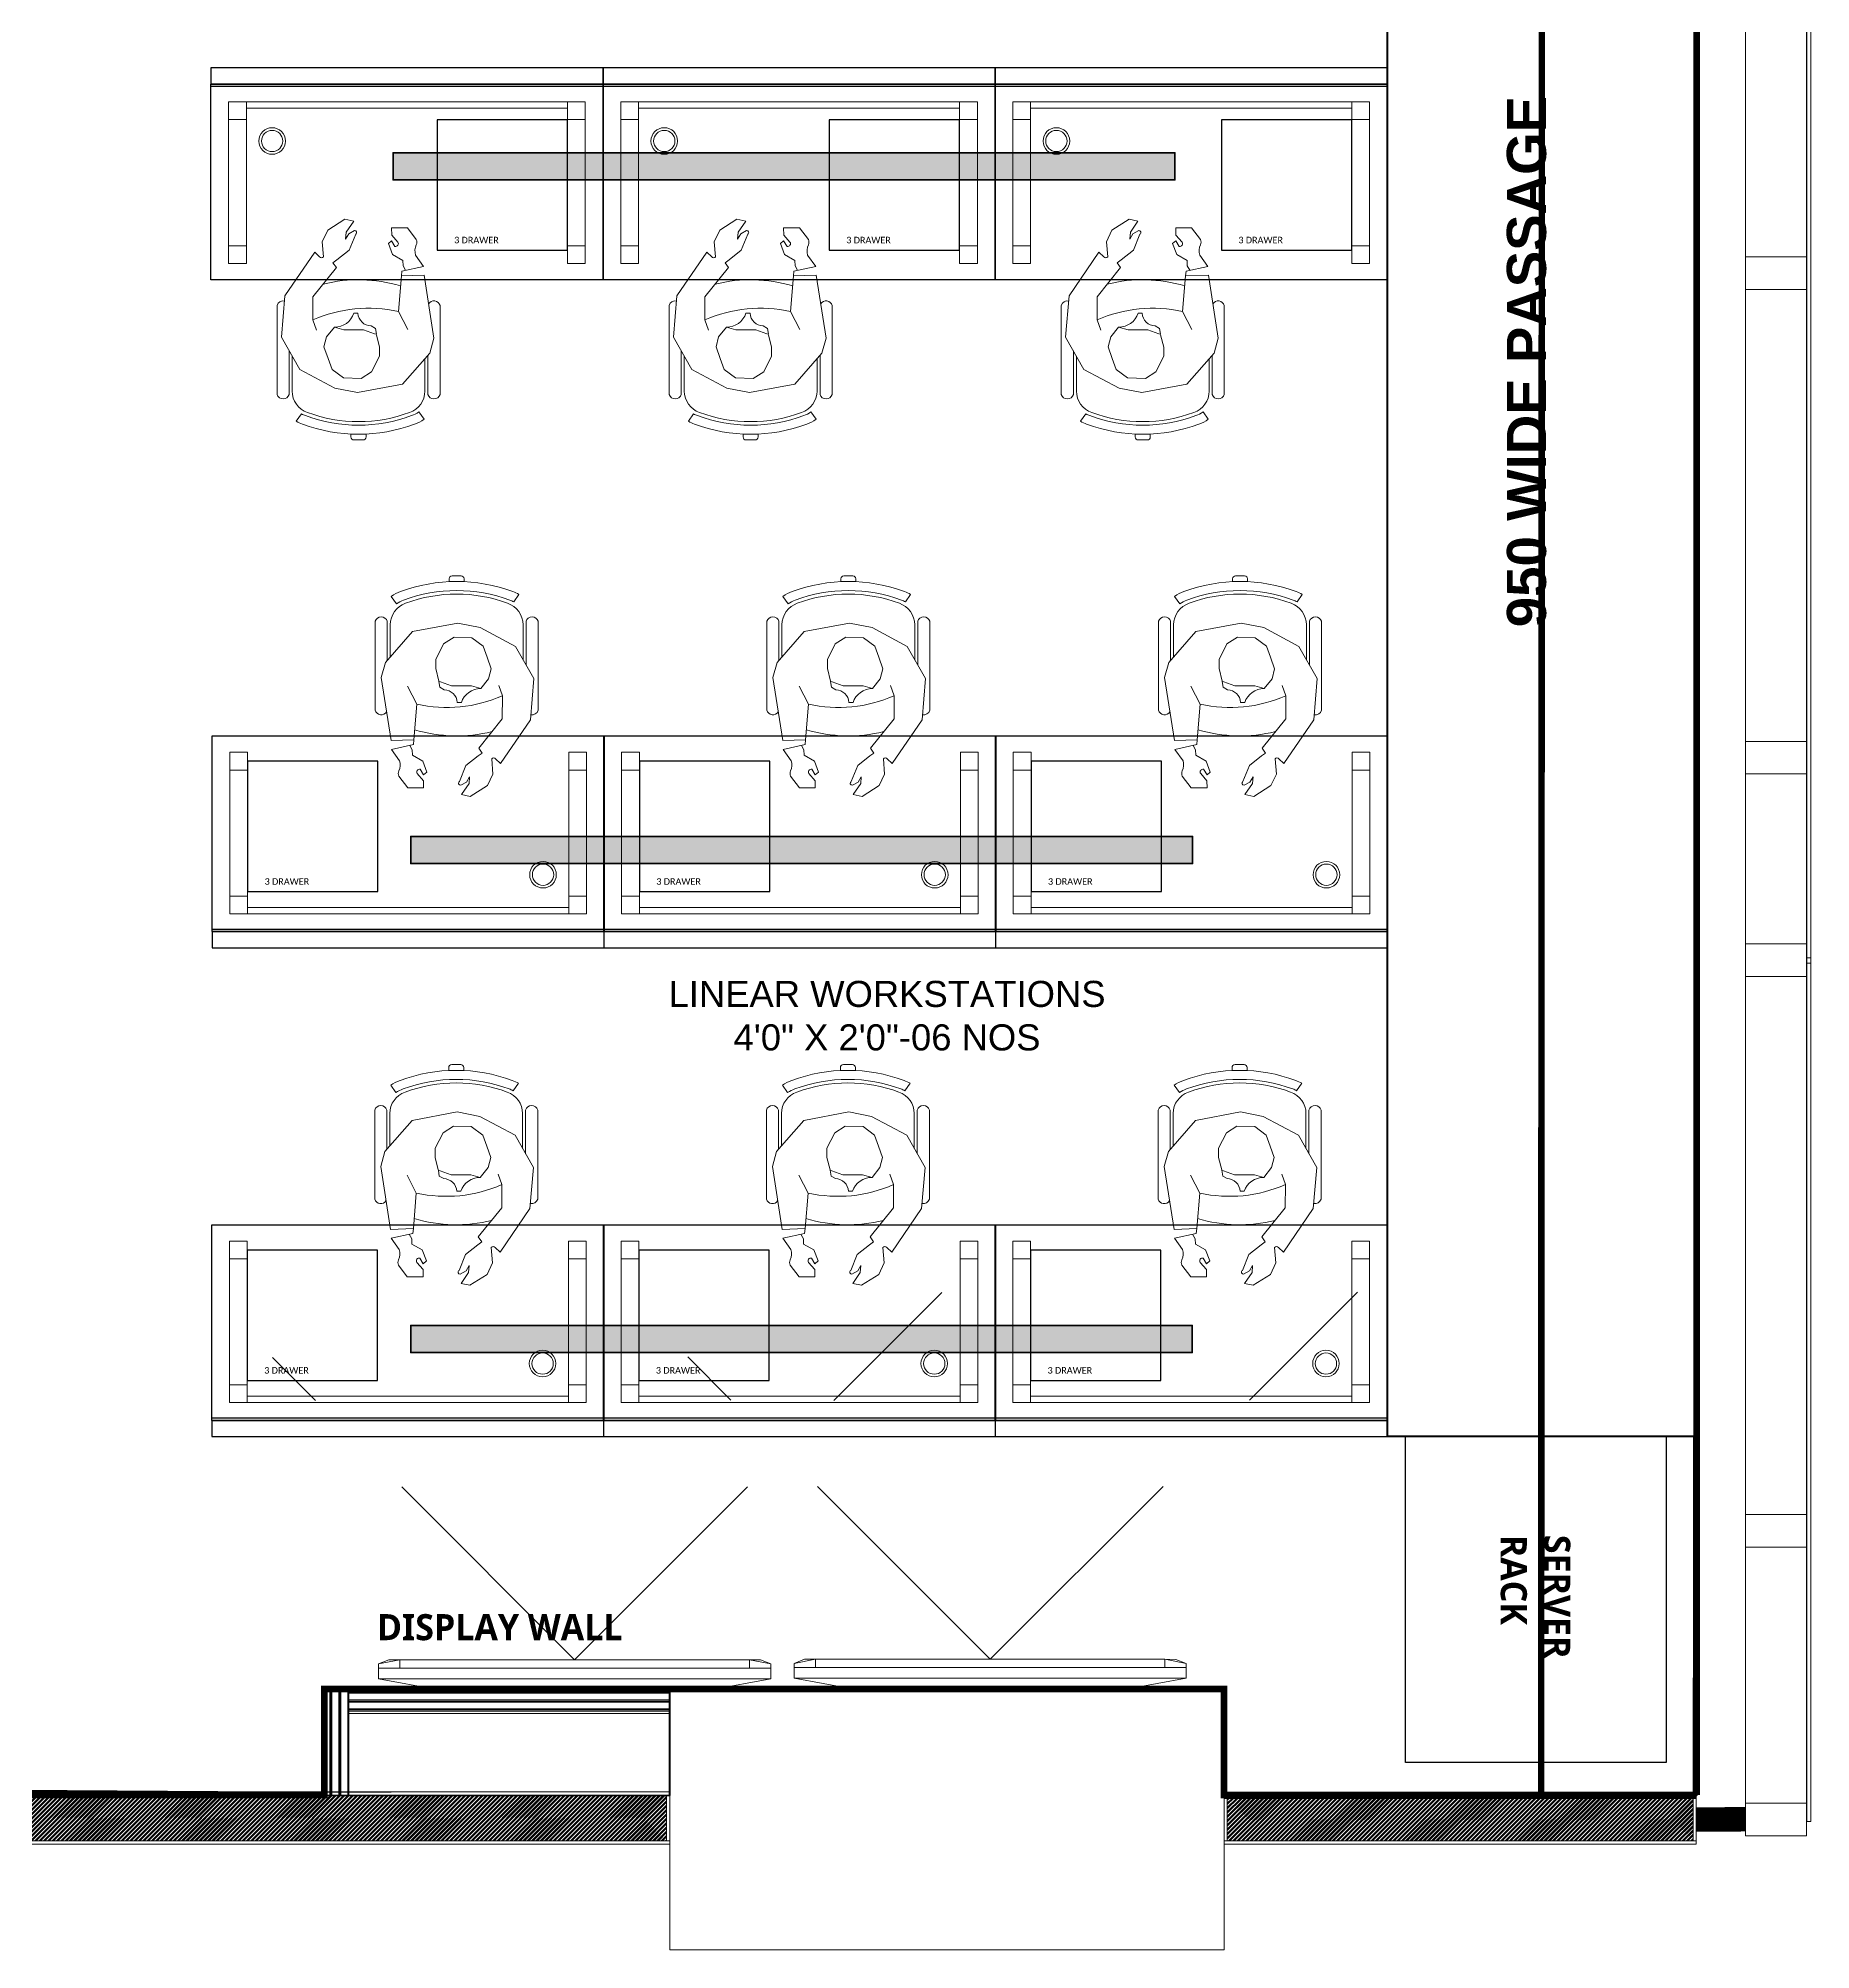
# Model space of a CAD drawing. Header units: millimetres. Extents: x -611 to 145041, y -2991 to 23772.
# Drawn here: x 69879 to 75318, y 5966 to 11832 of the extents above; entities that cross this region are included whole.
import ezdxf
from ezdxf.lldxf.tags import DXFTag

# ---------------------------------------------------------------- set-up
doc = ezdxf.new("R2010")
doc.units = ezdxf.units.MM
doc.linetypes.add('DASHED', pattern=[0.75, 0.5, -0.25])
for name, color, linetype in [('FS- CLMN-EX', 10, 'Continuous'), ('FS-FLR-CPP', 15, 'Continuous'), ('FS-FLR-TP C', 252, 'Continuous'), ('FS-PT-PLY75', 34, 'Continuous'), ('FS-TXT', 7, 'Continuous'), ('PEDESTAL', 34, 'Continuous')]:
    doc.layers.add(name, color=color, linetype=linetype)
for name, color, linetype, lineweight in [('FS- CS PROFILE LT', 50, 'Continuous', 13), ('FS-FUR-CSTM', 250, 'Continuous', 18), ('FS-PN-WHT GD', 250, 'Continuous', 18), ('FS-PT-GYP-75', 90, 'Continuous', 30), ('OPEN SYSTEM WORKSTATION', 36, 'Continuous', 25), ('PLANNER', 3, 'Continuous', 40), ('SERVER', 1, 'Continuous', 30)]:
    doc.layers.add(name, color=color, linetype=linetype, lineweight=lineweight)
for name, color, linetype, lineweight, true_color in [('FS- LNR LT', 7, 'Continuous', 20, 0xad0057), ('FS-BLD-RLR', 7, 'Continuous', 9, 0xb38600), ('FS-FIN-DSN-LAM', 7, 'Continuous', 18, 0xad5700), ('FS-FIN-WLP-CUS', 7, 'Continuous', 9, 0xa65aed), ('FS-FLR-MDS 75', 7, 'Continuous', 9, 0x7f5f3f), ('FS-FSD-GL', 7, 'Continuous', 20, 0x051ba8)]:
    doc.layers.add(name, color=color, linetype=linetype, lineweight=lineweight, true_color=true_color)
doc.layers.add('FS-WL-SIP-EX', color=7, linetype='Continuous', true_color=0x616161)
doc.styles.add('MtXpl_Stylus_BT', font='stylu.ttf')
doc.styles.add('NEW', font='trebuc.ttf', dxfattribs={"height": 250})
doc.styles.get("Standard").update_dxf_attribs({"font": 'arial.ttf'})
tags = doc.linetypes.add('( Hidden )', pattern=[0.375, 0.25, -0.125]).pattern_tags.tags
tags[6:7] = [DXFTag(74, 4), DXFTag(75, 0), DXFTag(340, '0'), DXFTag(46, 1.0), DXFTag(50, 0.0), DXFTag(44, 0.0), DXFTag(45, 0.0)]
tags[4:5] = [DXFTag(74, 4), DXFTag(75, 0), DXFTag(340, '0'), DXFTag(46, 1.0), DXFTag(50, 0.0), DXFTag(44, 0.0), DXFTag(45, 0.0)]
pattern_1 = [(45, (1500, 0), (-0.08838834765, 0.08838834765), [])]

# ---------------------------------------------------------------- blocks, each defined once
blk = doc.blocks.new('*U11')
at = {"layer": 'FS-PT-GYP-75', "lineweight": 5, "ltscale": 10}
h = blk.add_hatch(dxfattribs=at)
h.set_pattern_fill('PLAST', color=256, scale=110, angle=180)
h.set_pattern_definition([(180, (97178.162, 71797.91), (-3e-15, -27.5), []), (180, (97178.162, 71794.473), (-3e-15, -27.5), []), (180, (97178.162, 71791.035), (-3e-15, -27.5), [])])
h.paths.add_polyline_path([(97778.2, 71797.9), (97778.2, 71872.9), (96792.9, 71872.9), (96792.9, 71797.9)])
blk.add_lwpolyline([(96792.9, 71797.9), (97778.2, 71797.9), (97778.2, 71872.9), (96792.9, 71872.9)], close=True, dxfattribs=at)
blk = doc.blocks.new('*U13')
at = {"layer": 'FS-PT-GYP-75', "lineweight": 5, "ltscale": 10}
h = blk.add_hatch(dxfattribs=at)
h.set_pattern_fill('PLAST', color=256, scale=110, angle=180)
h.set_pattern_definition([(180, (96518.653, 71797.91), (-3e-15, -27.5), []), (180, (96518.653, 71794.473), (-3e-15, -27.5), []), (180, (96518.653, 71791.035), (-3e-15, -27.5), [])])
h.paths.add_polyline_path([(96792.9, 71797.9), (97118.7, 71797.9), (97118.7, 71872.9), (96792.9, 71872.9)])
blk.add_lwpolyline([(96792.9, 71797.9), (97118.7, 71797.9), (97118.7, 71872.9), (96792.9, 71872.9)], close=True, dxfattribs=at)
blk = doc.blocks.new('TV SCREEN')
at = {"layer": 'FS-PN-WHT GD', "color": 30, "true_color": 0xf26722}
for p, q in [((65022.8, -12618.8), (64844, -12651.6)), ((64844, -12651.6), (65022.8, -12618.8)), ((64844, -12651.6), (64844, -12697.2)), ((64844, -12697.2), (64844, -12651.6)), ((64844, -12651.6), (66047.7, -12651.6)), ((65868.9, -12618.8), (65022.8, -12618.8)), ((65022.8, -12618.8), (65868.9, -12618.8)), ((66047.7, -12651.6), (65868.9, -12618.8)), ((66047.7, -12651.6), (65868.9, -12618.8)), ((66047.7, -12697), (66047.7, -12651.6)), ((66047.7, -12697), (66047.7, -12651.6)), ((64844, -12684.4), (66047.7, -12684.3)), ((64844, -12697.2), (64876.1, -12709.8)), ((64844, -12697.2), (64909.4, -12709.9)), ((64876.1, -12709.8), (64909.4, -12709.9)), ((64909.4, -12709.9), (64909.4, -12684.4)), ((64909.4, -12709.9), (65982.3, -12709.8)), ((64909.4, -12709.9), (65982.3, -12709.8)), ((65982.3, -12709.8), (65982.3, -12684.3)), ((65982.3, -12709.8), (66047.7, -12697)), ((65982.3, -12709.8), (66015.7, -12709.7)), ((66015.7, -12709.7), (66047.7, -12697))]:
    blk.add_line(p, q, dxfattribs=at)
at = {"layer": 'FS-PN-WHT GD', "color": 8, "linetype": 'DASHED', "ltscale": 1500}
for q in [(64518.2, -13637.6), (66572.7, -13836.7)]:
    blk.add_line((65445.9, -12709.9), q, dxfattribs=at)
blk = doc.blocks.new('*U49')
at = {"layer": 'FS-FIN-DSN-LAM', "lineweight": 5, "ltscale": 10, "true_color": 0x000000, "transparency": 33554687}
h = blk.add_hatch(dxfattribs=at)
h.set_pattern_fill('ANSI31', color=18)
h.set_pattern_definition(pattern_1)
h.paths.add_polyline_path([(82630.6, 44735.3), (82630.6, 44650.3), (85030.6, 44650.3), (85030.6, 44735.3)])
h.paths.add_polyline_path([(82632.6, 44733.3), (82632.6, 44652.3), (85028.6, 44652.3), (85028.6, 44733.3)], flags=16)
at = {"layer": 'FS-FIN-DSN-LAM', "lineweight": 5, "ltscale": 10, "true_color": 0xc7c8ca, "transparency": 33554687}
h = blk.add_hatch(dxfattribs=at)
h.set_pattern_fill('ANSI31', color=9)
h.set_pattern_definition(pattern_1)
h.paths.add_polyline_path([(82632.6, 44733.3), (82632.6, 44652.3), (85028.6, 44652.3), (85028.6, 44733.3)])
at = {"lineweight": 5, "ltscale": 10}
for points in [[(82630.6, 44735.3), (82630.6, 44650.3), (85030.6, 44650.3), (85030.6, 44735.3)], [(82632.6, 44733.3), (82632.6, 44652.3), (85028.6, 44652.3), (85028.6, 44733.3)]]:
    blk.add_lwpolyline(points, close=True, dxfattribs=at)
blk = doc.blocks.new('WORKHALL')
at = {"layer": 'PLANNER'}
blk.add_lwpolyline([(64218.5, 13240.7), (64218.5, 9640.8), (69295.8, 9640.8), (69295.8, 6439.6), (71817.4, 6440.7), (71817.1, 6765.1), (73517.9, 6765.1), (73517.9, 6441.3), (74968.3, 6440.7), (74968.3, 7540.7), (74019.8, 7540.7), (74019.8, 13240.7)], close=True, dxfattribs=at)
blk = doc.blocks.new('*U67')
at = {"layer": 'FS-WL-SIP-EX', "lineweight": 5, "ltscale": 10}
h = blk.add_hatch(dxfattribs=at)
h.set_pattern_fill('ANSI32', color=256, scale=25)
h.set_pattern_definition([(45, (7944.832, -44.284), (-6.6291261, 6.6291261), []), (45, (7949.251, -44.284), (-6.6291261, 6.6291261), [])])
h.paths.add_polyline_path([(104970.8, 76500), (104970.8, 76639.8), (92650.9, 76639.8), (92650.9, 76500)])
for p, q in [((104980.8, 76649.8), (92640.9, 76649.8)), ((104980.8, 76639.8), (92640.9, 76639.8)), ((104970.8, 76500), (104970.8, 76639.8)), ((104980.8, 76490), (104980.8, 76649.8)), ((92640.9, 76500), (104980.8, 76500)), ((92640.9, 76490), (104980.8, 76490))]:
    blk.add_line(p, q, dxfattribs=at)
blk = doc.blocks.new('*U68')
at = {"layer": 'FS-WL-SIP-EX', "lineweight": 5, "ltscale": 10}
h = blk.add_hatch(dxfattribs=at)
h.set_pattern_fill('ANSI32', color=256, scale=25)
h.set_pattern_definition([(45, (-2945.8, -53.956), (-6.6291261, 6.6291261), []), (45, (-2941.381, -53.956), (-6.6291261, 6.6291261), [])])
h.paths.add_polyline_path([(92650.9, 76500), (94080.2, 76500), (94080.2, 76630.1), (92650.9, 76630.1)])
for p, q in [((92640.9, 76640.1), (92640.9, 76490)), ((94090.2, 76640.1), (92640.9, 76640.1)), ((94090.2, 76630.1), (92640.9, 76630.1)), ((92650.9, 76630.1), (92650.9, 76500)), ((94080.2, 76500), (94080.2, 76630.1)), ((94090.2, 76490), (94090.2, 76640.1)), ((92640.9, 76500), (94090.2, 76500)), ((92640.9, 76490), (94090.2, 76490))]:
    blk.add_line(p, q, dxfattribs=at)
blk = doc.blocks.new('SERVER RACK')
at = {"layer": 'SERVER'}
blk.add_lwpolyline([(74874.6, 7540.7), (74874.6, 6540.7), (74074.6, 6540.7), (74074.6, 7540.7)], close=True, dxfattribs=at)
blk = doc.blocks.new('GLASS FACADE')
at = {"layer": 'FS-FSD-GL', "color": 5, "lineweight": 0}
for points in [[(75118.4, 14716.3), (75118.4, 14616.3), (75305, 14616.3), (75305, 14716.3)], [(75118.4, 14716.3), (75118.4, 14616.3), (75305, 14616.3), (75305, 14716.3)], [(75305, 14716.3), (75118.4, 14716.3), (75118.4, 6316.3), (75305, 6316.3)], [(75318.4, 13489.1), (75318.4, 14659), (75306.2, 14659), (75306.2, 13489.1)], [(75318.4, 13489.1), (75318.4, 14659), (75306.2, 14659), (75306.2, 13489.1)], [(75118.4, 13531.8), (75118.4, 13431.8), (75305, 13431.8), (75305, 13531.8)], [(75118.4, 13531.8), (75118.4, 13431.8), (75305, 13431.8), (75305, 13531.8)], [(75318.4, 6360.3), (75318.4, 13474.5), (75306.2, 13474.5), (75306.2, 6360.3)], [(75318.4, 6360.3), (75318.4, 13474.5), (75306.2, 13474.5), (75306.2, 6360.3)], [(75118.4, 12346.1), (75118.4, 12246.1), (75305, 12246.1), (75305, 12346.1)], [(75118.4, 12346.1), (75118.4, 12246.1), (75305, 12246.1), (75305, 12346.1)], [(75118.4, 11160.4), (75118.4, 11060.4), (75305, 11060.4), (75305, 11160.4)], [(75118.4, 11160.4), (75118.4, 11060.4), (75305, 11060.4), (75305, 11160.4)], [(75118.4, 9674), (75118.4, 9574), (75305, 9574), (75305, 9674)], [(75118.4, 9674), (75118.4, 9574), (75305, 9574), (75305, 9674)], [(75118.4, 9052.5), (75118.4, 8952.4), (75305, 8952.4), (75305, 9052.5)], [(75118.4, 9052.5), (75118.4, 8952.4), (75305, 8952.4), (75305, 9052.5)], [(75318.4, 9009.8), (75306.2, 9009.8)], [(75306.2, 8993.9), (75318.4, 8993.9)], [(75118.4, 7302), (75118.4, 7201.9), (75305, 7201.9), (75305, 7302)], [(75118.4, 7302), (75118.4, 7201.9), (75305, 7201.9), (75305, 7302)], [(75118.4, 6416.3), (75118.4, 6316.3), (75305, 6316.3), (75305, 6416.3)], [(75118.4, 6416.3), (75118.4, 6316.3), (75305, 6316.3), (75305, 6416.3)]]:
    blk.add_lwpolyline(points, close=True, dxfattribs=at)
blk = doc.blocks.new('*U92')
at = {"layer": 'PEDESTAL', "elevation": 0}
blk.add_lwpolyline([(28276.6, 52969), (28676.6, 52969), (28676.6, 53369), (28276.6, 53369)], close=True, dxfattribs=at)
at = {"lineweight": 5, "ltscale": 150, "insert": (28258.7, 53009.7), "char_height": 20, "attachment_point": 1}
blk.add_mtext_dynamic_manual_height_columns('\\pxqc;{\\fCalibri|b0|i0|c0|p34;3 DRAWER }', width=276.775, gutter_width=25.4, heights=[0], dxfattribs=at)
blk = doc.blocks.new('FGEGE')
at = {"layer": 'FS-FUR-CSTM', "color": 8}
for p, q in [((2181577.9, -1855386.9), (2181586.4, -1855386.9)), ((2181595.7, -1855396.2), (2181595.7, -1855423.9)), ((2181586.4, -1855433.2), (2181577.6, -1855433.2))]:
    blk.add_line(p, q, dxfattribs=at)
for points in [[(2180924.4, -1855395.3), (2180918.6, -1855368.1), (2180951.7, -1855315.5), (2180987.4, -1855298.6), (2181034.1, -1855302.5, 0.504072), (2181034.3, -1855290.6), (2181019.8, -1855275.5), (2181153.8, -1855183.9), (2181280.3, -1855173.2), (2181379.2, -1855229.6), (2181437, -1855337.4), (2181450.7, -1855406.8)], [(2181169.5, -1855182.6, -0.392833), (2181183, -1855160.1), (2181456.1, -1855160.1, -0.75), (2181456.1, -1855197.1), (2181322.2, -1855197.1)], [(2181338.5, -1855206.4), (2181445.6, -1855206.4, -0.321256), (2181511.4, -1855253.5, -0.180592), (2181511.4, -1855566.6, -0.321256), (2181445.6, -1855613.8), (2181346.4, -1855613.8)], [(2180924.4, -1855395.3), (2180958.2, -1855372), (2180979.2, -1855370.2), (2180962.9, -1855380), (2180952.8, -1855397.7, 0.771566), (2180964.3, -1855401.3), (2181013.1, -1855381.4), (2181043.2, -1855343.7), (2181051.9, -1855331.5), (2181066.9, -1855342.2), (2181156.7, -1855269.9), (2181227.7, -1855269.7), (2181259.1, -1855280.9)], [(2181201.7, -1855532.5, -0.160871), (2181227.7, -1855269.7, 8.264561)], [(2181123.3, -1855539.1, -0.135212), (2181117.7, -1855301.3)], [(2181270.1, -1855459.5), (2181257.6, -1855425.7), (2181257.6, -1855375), (2181257.6, -1855364.8), (2181249.6, -1855336.1, -0.327929), (2181207, -1855395.6), (2181207, -1855408.1, -0.389716), (2181245.9, -1855448.5), (2181253.6, -1855461.9), (2181271.7, -1855464.8), (2181270.1, -1855459.5)], [(2181063.1, -1855609.7), (2181028.3, -1855585, 0.179888), (2180996.8, -1855587.3, -0.21767), (2180980.7, -1855587.3), (2180944.9, -1855560.1), (2180944.9, -1855511.4), (2180967, -1855511.9), (2180988.9, -1855530.8, 0.68351), (2181002, -1855521.9), (2180984.7, -1855511.4), (2180993.2, -1855501.7), (2181027.1, -1855514.3), (2181045, -1855545.9), (2181061.4, -1855546.6), (2181075.2, -1855554.2)], [(2181335.8, -1855623), (2181456.1, -1855623, -0.75), (2181456.1, -1855660.1), (2181183, -1855660.1, -0.650663), (2181178.3, -1855625.1, -0.650663)]]:
    blk.add_lwpolyline(points, format="xyb", dxfattribs=at)
blk.add_lwpolyline([(2181547.2, -1855582.3, -0.070033), (2181532.5, -1855611), (2181509.8, -1855595, 0.070861), (2181521.1, -1855572.9, 0.1803), (2181521.1, -1855247.2, 0.038027), (2181515.8, -1855235), (2181538.6, -1855218.9, -0.045102), (2181547.2, -1855237.9, -0.179942)], format="xyb", close=True, dxfattribs=at)
for points in [[(2181405.6, -1855363.7), (2181379.5, -1855328.7), (2181346, -1855316.6), (2181310.4, -1855303.8), (2181279.8, -1855311.9), (2181249.6, -1855336.1)], [(2181450.7, -1855406.8), (2181450.7, -1855406.8), (2181424.6, -1855545.3), (2181329.3, -1855628.7), (2181283.5, -1855641.5), (2181090, -1855611.3)], [(2181405.6, -1855363.7), (2181407.3, -1855418.1), (2181386.7, -1855450.3), (2181338.9, -1855474.3), (2181310.8, -1855474.3), (2181272.8, -1855465)], [(2181092.7, -1855541.6), (2181201.7, -1855532.5), (2181256.7, -1855560.9)], [(2181090, -1855611.3), (2181092.7, -1855541.6), (2181077.6, -1855542.9), (2181063.1, -1855609.7)]]:
    blk.add_lwpolyline(points, dxfattribs=at)
for centre, start, end in [((2181586.4, -1855396.2), 0, 90), ((2181586.4, -1855423.9), 270, 0)]:
    blk.add_arc(centre, 9.26, start, end, dxfattribs=at)
blk = doc.blocks.new('*U96')
at = {"elevation": 0}
blk.add_lwpolyline([(30465.6, 56565.7), (29262.3, 56565.7)], dxfattribs=at)
at = {"color": 215, "true_color": 0xa953a0, "elevation": 0}
blk.add_lwpolyline([(29262.3, 56558.2), (29262.3, 56565.7), (30465.6, 56565.7), (30465.6, 56558.2)], close=True, dxfattribs=at)
at = {"color": 9, "linetype": '( Hidden )', "lineweight": 5, "ltscale": 0.5, "true_color": 0xc7c8ca, "elevation": 0}
for points in [[(29316.7, 56511.3), (29316.7, 56456.9), (29371.2, 56456.9), (29371.2, 56511.3)], [(30356.7, 56511.3), (30356.7, 56456.9), (30411.1, 56456.9), (30411.1, 56511.3)], [(29316.7, 56456.9), (29316.7, 56070.2), (29371.2, 56070.2), (29371.2, 56456.9)], [(30356.7, 56456.9), (30356.7, 56070.2), (30411.1, 56070.2), (30411.1, 56456.9)], [(29316.7, 56015.7), (29316.7, 56070.2), (29371.2, 56070.2), (29371.2, 56015.7)], [(30356.7, 56015.7), (30356.7, 56070.2), (30411.1, 56070.2), (30411.1, 56015.7)]]:
    blk.add_lwpolyline(points, close=True, dxfattribs=at)
blk.add_lwpolyline([(29371.2, 56511.3), (30356.7, 56511.3), (30356.7, 56491.7), (29371.2, 56491.7), (29371.2, 56511.3)], dxfattribs=at)
at = {"color": 9, "linetype": '( Hidden )', "lineweight": 5, "ltscale": 0.5, "true_color": 0xc7c8ca}
for radius in [40.8, 32.7]:
    blk.add_circle((29450.3, 56391.4), radius, dxfattribs=at)
at = {"layer": 'OPEN SYSTEM WORKSTATION', "elevation": 0}
blk.add_lwpolyline([(29262.3, 56565.7), (30465.6, 56565.7), (30465.6, 56615.7), (29262.3, 56615.7)], close=True, dxfattribs=at)
at = {"layer": 'OPEN SYSTEM WORKSTATION', "linetype": 'Continuous', "ltscale": 25, "elevation": 0}
blk.add_lwpolyline([(29262.3, 56565.7), (30465.6, 56565.7), (30465.6, 55965.7), (29262.3, 55965.7)], close=True, dxfattribs=at)
at = {"layer": 'OPEN SYSTEM WORKSTATION', "color": 5, "linetype": 'ByBlock', "xscale": -1, "rotation": 90}
blk.add_blockref('FGEGE', (-1825694.7, 2237069.9), dxfattribs=at)

msp = doc.modelspace()

# ---------------------------------------------------------------- linework, layer by layer
at = {"layer": 'FS- CLMN-EX', "lineweight": 0}
for points in [[(71817.4, 5966.2), (71817.4, 6766.4), (73517.9, 6766.4)], [(73517.9, 6766.4), (73517.9, 5966.2)], [(71817.4, 5966.2), (73517.9, 5966.2)]]:
    msp.add_lwpolyline(points, dxfattribs=at)
at = {"layer": 'FS- CS PROFILE LT', "lineweight": 5, "ltscale": 10, "const_width": 20}
msp.add_lwpolyline([(63771.7, 9640.8), (63771.7, 13807.7), (74494.1, 13807.7), (74491, 6440.9)], dxfattribs=at)
at = {"layer": 'FS-BLD-RLR', "lineweight": 5, "ltscale": 10, "const_width": 10}
msp.add_lwpolyline([(74968.3, 14590.7), (74968.3, 6441.3)], dxfattribs=at)
at = {"layer": 'FS-FLR-CPP'}
for points in [[(74968.3, 7540.7), (74971.3, 14266.2), (73520.9, 14266.2)], [(74971.5, 14266.2), (74968.5, 7540.7)], [(74019.8, 13240.7), (74019.8, 7540.7), (74968.5, 7540.7)], [(74020, 7540.7), (74020, 13240.7)]]:
    msp.add_lwpolyline(points, dxfattribs=at)
msp.add_lwpolyline([(64217.4, 13240.7), (64217.4, 9640.8), (69294.7, 9640.8), (69294.7, 6439.6), (71816.3, 6440.7), (71816, 6765.1), (73516.8, 6765.1), (73516.8, 6441.3), (74967.2, 6440.7), (74967.2, 7540.7), (74018.7, 7540.7), (74018.7, 13240.7)], close=True, dxfattribs=at)
at = {"layer": 'FS-FLR-MDS 75', "ltscale": 10, "const_width": 20}
for points in [[(74968.3, 14266.2), (74968.3, 6441.3)], [(63268.3, 9091.5), (63268.3, 6440.7), (70757.2, 6440.7)], [(71817.4, 6766.4), (70757.2, 6766.4), (70757.2, 6440.7)]]:
    msp.add_lwpolyline(points, dxfattribs=at)
at = {"layer": 'FS-FLR-TP C'}
msp.add_lwpolyline([(60180.7, 13556.7), (60180.7, 8191.5), (59130.9, 8191.5), (59130.9, 14267.1), (59470.4, 14266.2), (59470.4, 14590.7), (71820.4, 14590.7), (71820.4, 14266.2), (74971.3, 14266.2), (74968.3, 7540.7), (74019.8, 7540.7), (74019.8, 13240.7), (64218.5, 13240.7), (64218.5, 9640.8), (63268.5, 9640.7), (63268.3, 13556.7), (60180.7, 13556.7)], dxfattribs=at)
at = {"layer": 'FS-PT-PLY75', "const_width": 75}
msp.add_lwpolyline([(74967.2, 6365.7), (75118.4, 6366.7)], dxfattribs=at)

# ---------------------------------------------------------------- block references
msp.add_blockref('*U92', (42826.6, -41787.3))
at = {"layer": 'FS- LNR LT', "lineweight": 5}
for p in [(-11663.2, -33254.3), (-11608.8, -35352.1), (-11609.5, -36852.1)]:
    msp.add_blockref('*U49', p, dxfattribs=at)
at = {"layer": 'FS-FSD-GL'}
msp.add_blockref('GLASS FACADE', (0, 0), dxfattribs=at)
at = {"layer": 'FS-PN-WHT GD', "xscale": -1, "rotation": 180}
for p in [(6079.2, -5853.7), (7354.4, -5852.4)]:
    msp.add_blockref('TV SCREEN', p, dxfattribs=at)
at = {"layer": 'FS-PT-GYP-75', "rotation": 270}
msp.add_blockref('*U13', (-1040.7, 103559.4), dxfattribs=at)
at = {"layer": 'FS-PT-GYP-75'}
msp.add_blockref('*U11', (-25960.8, -65106.5), dxfattribs=at)
at = {"layer": 'FS-WL-SIP-EX', "lineweight": 5, "ltscale": 10}
for name, p in [('*U67', (-33163.4, -70199.4)), ('*U68', (-19123, -70199.4))]:
    msp.add_blockref(name, p, dxfattribs=at)
at = {"layer": 'PLANNER'}
msp.add_blockref('WORKHALL', (0, 0), dxfattribs=at)
at = {"layer": 'SERVER'}
msp.add_blockref('SERVER RACK', (0, 0), dxfattribs=at)

# ---------------------------------------------------------------- texts
at = {"layer": 'FS-TXT', "color": 244, "true_color": 0x991b1e, "insert": (74507.6, 11480.5, -0.1), "char_height": 120, "width": 2912.405, "attachment_point": 8, "rotation": 90, "style": 'MtXpl_Stylus_BT'}
msp.add_mtext('\\pxqd,t10,28;{\\fSwis721 LtEx BT|b1|i0|c0|p34;\\C1;950 WIDE PASSAGE}', dxfattribs=at)
at = {"layer": 'FS-TXT', "insert": (70949.4, 8939.2), "char_height": 80, "attachment_point": 1}
msp.add_mtext_dynamic_manual_height_columns('\\pxqc;LINEAR WORKSTATIONS^J4\'0" X 2\'0"-06 NOS', width=3068.647, gutter_width=947.8, heights=[0], dxfattribs=at)
at = {"layer": 'FS-TXT', "lineweight": 0, "insert": (74473.3, 6995.3), "char_height": 80, "width": 488.2, "attachment_point": 5, "rotation": 270, "style": 'NEW'}
msp.add_mtext('\\pxqd;{\\fTrebuchet MS|b1|i0|c0|p34;SERVER RACK}', dxfattribs=at)
at = {"layer": 'FS-TXT', "lineweight": 0, "insert": (72185.6, 6955.5), "char_height": 80, "width": 2588.908, "attachment_point": 5, "style": 'NEW'}
msp.add_mtext('\\pxqd;{\\fTrebuchet MS|b1|i0|c0|p34; DISPLAY WALL}', dxfattribs=at)

# ---------------------------------------------------------------- next in the draw order: block references
msp.add_blockref('*U96', (41146.5, -44875.1))
at = {"rotation": 180}
msp.add_blockref('*U96', (103282.3, 65656.4), dxfattribs=at)

# ---------------------------------------------------------------- next in the draw order: block references
for name, p in [('*U96', (42349.8, -44875.1)), ('*U92', (44649, -43755.6))]:
    msp.add_blockref(name, p)
msp.add_blockref('*U96', (102080.3, 65656.4), dxfattribs=at)

# ---------------------------------------------------------------- next in the draw order: block references
for name, p in [('*U96', (43553.1, -44875.1)), ('*U92', (44029.9, -41787.3)), ('*U92', (43447, -43755.6))]:
    msp.add_blockref(name, p)
msp.add_blockref('*U96', (100878.3, 65656.4), dxfattribs=at)

# ---------------------------------------------------------------- next in the draw order: block references
for p in [(45233.2, -41787.3), (42245, -43755.6)]:
    msp.add_blockref('*U92', p)
msp.add_blockref('*U96', (103281, 64156.4), dxfattribs=at)

# ---------------------------------------------------------------- next in the draw order: block references
msp.add_blockref('*U96', (102079, 64156.4), dxfattribs=at)
msp.add_blockref('*U92', (44647.7, -45255.6))

# ---------------------------------------------------------------- next in the draw order: block references
msp.add_blockref('*U96', (100877, 64156.4), dxfattribs=at)
msp.add_blockref('*U92', (43445.7, -45255.6))

# ---------------------------------------------------------------- next in the draw order: linework, layer by layer
at = {"layer": 'FS-FIN-WLP-CUS', "const_width": 20}
msp.add_lwpolyline([(69295.8, 6450.4), (70757.2, 6440.7), (70757.2, 6766.4), (73517.9, 6766.4), (73517.9, 6441.3), (74968.3, 6441.3)], dxfattribs=at)
at = {"layer": 'FS-FLR-CPP'}
msp.add_lwpolyline([(59130.9, 8191.5), (59130.9, 14267.1), (59467.4, 14267.1), (59467.4, 14590.7), (71820.4, 14590.7), (71820.4, 14266.2), (73517.9, 14266.2), (73527.9, 14600.7), (74968.3, 14590.7), (74957.2, 6430.7), (73517.9, 6441.3), (73517.9, 6765.1), (71817.1, 6765.1), (71817.4, 6450.4), (63269.5, 6440.7), (63268.3, 9091.5), (60180.7, 9091.5), (60173.9, 8191.5)], close=True, dxfattribs=at)

# ---------------------------------------------------------------- next in the draw order: block references
msp.add_blockref('*U92', (42243.7, -45255.6))

doc.saveas('drawing.dxf')
